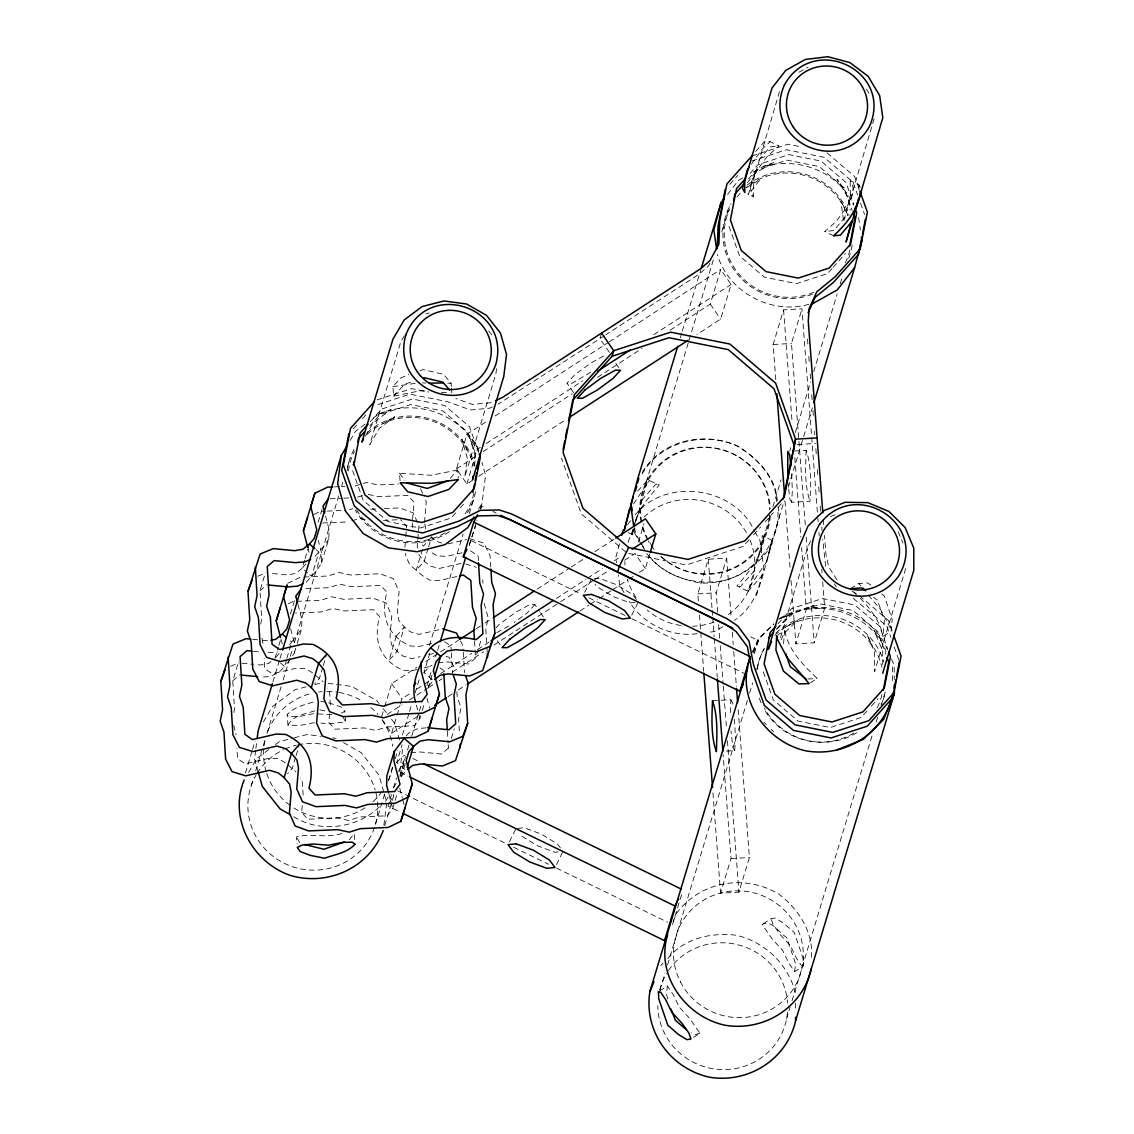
<?xml version="1.0" encoding="UTF-8"?>
<svg xmlns="http://www.w3.org/2000/svg" width="1134" height="1134" viewBox="0 0 1134 1134"><rect width="100%" height="100%" fill="white"/><g stroke="black" fill="none" stroke-linecap="round" stroke-linejoin="round"><path stroke-width="0.75" stroke-dasharray="5 3.75" d="M292.643 655.764L294.316 653.071L294.401 649.966M297.236 643.375L301.63 628.831L301.885 619.49L297.987 604.493M306.223 582.295L317.322 569.75L321.503 563.017L321.758 553.676L318.285 540.351M321.503 563.017L328.817 538.778L329.073 529.436L325.6 516.098M628.349 532.682L633.934 535.418L634.289 527.636M763.905 539.515C760.673 557.715 748.709 572.301 736.93 585.938L746.711 590.729L747.405 589.949L766.726 561.656L772.013 540.323L762.232 535.532L761.906 543.583L748.213 591.48M772.013 540.323C763.522 568.46 761.183 602.579 734.605 620.213M712.492 700.784L730.863 699.735L730.381 716.277M726.384 751.091L734.733 750.623L735.413 738.999L734.577 719.282M794.466 451.02L806.161 450.354C811.731 466.244 810.612 484.431 810.016 501.242L791.645 502.291L792.34 490.668L791.489 470.964M806.161 450.354C805.565 467.165 804.431 485.338 810.016 501.242M302.254 805.565L301.658 812.483L307.853 819.244L336.968 817.983L348.549 820.477L359.776 816.99L387.346 815.785L392.676 808.528L394.632 802.064M303.132 795.175L302.48 782.375L300.453 778.151M329.583 713.782L328.846 722.429L335.04 729.19L364.156 727.929L375.737 730.424L386.963 726.937L414.534 725.732L419.863 718.474L421.82 712.01M330.32 705.121L329.668 692.321L327.641 688.097M404.937 547.155L405.674 538.508M405.816 536.779L406.695 526.389L400.515 519.627M412.549 519.457L414.023 502.135L407.829 495.388L378.713 496.649L367.132 494.155M418.956 525.737L417.184 546.631L417.822 549.862M424.513 522.377L426.271 501.497L424.839 498.28M783.523 643.687L784.771 630.632L778.009 634.941M881.756 593.904L884.336 596.045L892.203 619.547L891.083 631.312L882.975 636.5L884.407 619.944L877.461 600.425L873.534 597.179M659.69 990.974L667.387 985.97L666.438 994.064L668.153 1000.018M794.622 971.668L795.572 963.588L786.656 937.435C779.242 933.367 772.07 919.15 762.076 924.479L772.467 939.363L782.715 950.49L788.74 962.95L794.622 971.668L803.595 965.842L803.255 958.868L794.268 932.502L783.481 923.119L775.061 918.001L771.049 918.653L762.076 924.479M255.66 750.297L254.555 759.043L258.198 771.914M255.873 748.553L256.766 741.551M383.887 825.297L386.538 804.304M399.792 771.588L402.442 750.595L401.082 745.775M474.381 465.904L475.458 457.441L469.377 435.924L477.839 447.902L479.214 452.721M496.55 368.734L495.898 373.88L464.812 476.804L467.208 457.909L461.977 439.453L468.455 452.381M480.518 508.301L482.049 503.227L485.579 475.245L481.936 462.374M233.845 712.521L234.525 709.289L232.768 680.839L238.126 663.064M260.692 624.083L261.713 619.235L259.955 590.786L264.832 574.626M633.452 529.408L632.276 533.972L633.934 535.418M755.712 151.403L764.16 141.906L770.128 141.665L778.916 145.946L767.094 156.535C760.078 166.854 744.003 183.623 753.571 196.862L747.717 194.013M833.618 235.801L824.829 231.52L836.651 220.932C843.668 210.612 859.742 193.843 850.174 180.604L858.962 184.885L860.479 187.72M634.686 524.73C637.762 509.18 649.314 496.961 659.237 485.012L647.84 479.88L637.705 491.022M874.116 118.73L848.955 204.092M758.448 557.588L763.905 536.977L762.232 535.532M646.819 553.52C665.289 578.567 699.664 587.284 729.162 579.233C757.71 568.588 780.83 539.997 777.754 508.741M779.497 91.585L753.345 180.405L753.571 196.862M843.994 220.492L850.401 197.061L850.174 180.604M619.49 543.739L615.819 557.347L616.556 562.606M756.491 595.534L763.834 568.318L759.908 540.28L755.613 533.037M766.726 561.656L779.526 516.367L778.293 507.607M647.117 482.248L635.961 521.215M274.981 658.315L278.397 647.004M278.879 645.388L280.835 638.924M304.607 560.182L302.168 568.262L295.605 573.52L287.341 574.924L269.212 573.18M305.089 558.566L309.001 545.638M290.446 613.933L295.818 596.158M318.13 522.264L322.524 507.72M245.44 772.963L252.017 751.176M252.513 749.503L255.051 741.112M272.869 682.073L279.503 660.116M280.013 658.429L282.564 649.98M286.378 659.875C284.861 671.923 271.877 677.622 260.891 676.955M286.859 658.259L291.736 642.085L301.63 628.831M251.138 785.961L253.676 777.584M255.703 770.879L265.313 739.042M281.119 686.708L266.83 734.01A65.092 63.263 16.8 0 1 311.978 693.243M283.146 679.961L289.78 657.989M290.29 656.303L292.331 649.555M294.372 642.794L338.74 495.827M341.802 485.692L342.822 482.304M347.415 467.109L349.967 458.66M294.316 653.071L296.754 644.991M295.605 757.243L292.189 768.569L287.582 773.757M296.087 755.627L299.022 745.931M322.793 667.189L319.377 678.515L314.77 683.703M323.275 665.573L326.209 655.877M422.528 549.295L416.178 570.303L422.968 575.987L429.914 580.183L439.482 580.565L458.179 576.2M428.142 548.275L424.244 561.217L416.178 570.303L409.927 564.959L405.887 556.496L405.561 553.378M428.638 546.659L431.558 536.963L437.242 541.641L441.707 542.988M381.69 716.645L384.185 708.396M384.681 706.751L391.655 683.66L416.887 667.274M472.793 480.093L466.854 483.934L456.492 468.909L466.939 434.279L487.719 420.785M382.13 719.651L391.556 733.315L396.546 716.83M397.042 715.171L400.018 705.277M400.529 703.633L402.017 698.686L410.919 692.902M466.854 483.934L477.315 449.305L480.277 447.377M384.596 794.069L374.985 825.906A65.092 63.263 16.8 0 0 375.609 791.617M388.65 780.66L392.718 767.179M395.27 758.745L397.821 750.297M402.4 735.087L409.034 713.13M409.544 711.443L411.585 704.682M415.157 692.86L419.75 677.65M429.432 645.558L463.097 534.057M469.221 513.787L473.303 500.278M404.852 769.462L396.758 762.587L402.116 744.811M428.68 686.027L433.386 680.556L423.946 672.533L429.8 653.141M391.499 794.58L388.012 806.132L400.727 812.313M393.484 787.988L396.475 778.094M384.738 825.509L391.825 802.05M392.336 800.377L394.363 793.672M399.933 775.202L405.547 756.619M407.588 749.872L409.105 744.797M411.656 736.349L418.8 712.705M419.311 711.018L421.862 702.57M426.965 685.673L431.048 672.164M435.64 656.955L437.157 651.88M437.667 650.193L439.708 643.446M469.292 545.454L476.946 520.123M400.004 776.861L403.988 763.664M469.122 545.057L475.784 525.822M480.773 509.336L481.766 506.033L484.941 507.578M401.323 776.691L406.199 760.517M428.028 688.253L433.386 670.463M395.114 800.448L397.552 792.354M422.302 710.394L424.74 702.3M410.735 752.749L420.275 751.984L441.58 754.025L448.412 748.086L449.39 744.854M451.332 738.39L454.266 728.694M437.922 662.695L447.462 661.93L468.767 663.971L475.6 658.032L481.454 638.64M601.587 333.084L599.914 338.627L611.141 354.899M680.287 337.804L681.817 332.73M682.314 331.043L700.684 270.232M646.238 482.049L688.579 341.844M689.089 340.143L713.569 259.062M721.734 232.031L729.375 206.7M631.44 534.199L632.885 529.394M635.309 521.371L637.733 513.362M638.47 541.939L643.942 523.795M670.208 330.122L710.281 304.11L720.728 269.467L731.104 284.492L720.643 319.136L696.9 334.558M754.805 173.389L748.426 194.509L760.177 179.456L745.492 188.145M639.42 572.372L645.345 568.517L649.839 553.676M698.36 600.921L697.835 593.876L708.282 559.246L726.653 558.197L731.203 618.058M775.798 379.72L773.119 344.509L783.58 309.865L801.951 308.817L817.727 516.58M717.666 612.204L716.206 592.827L726.653 558.197M805.268 524.801L791.489 343.46L801.951 308.817M763.21 538.948L770.355 515.304M772.906 506.855L781.057 479.824M789.732 451.105L790.752 447.732M795.345 432.522L810.64 381.846M813.702 371.711L837.161 294.004M840.223 283.869L842.264 277.107M771.503 542.988L784.26 500.76M788.343 487.237L803.127 438.248M803.637 436.562L812.313 407.843M672.533 924.564L682.498 891.579M754.308 653.751L758.292 640.554L748.752 635.905M659.96 990.025L665.02 973.255M667.557 964.878L747.575 699.848M749.602 693.087L752.664 682.952M756.747 669.443L757.767 666.069M780.476 637.521L807.479 548.091L810.867 540.138M738.163 709.615L749.39 857.517L738.929 892.146L720.558 893.209L731.019 858.566L723.123 754.691M822.674 581.728L824.687 608.136L814.226 642.78L795.855 643.828L806.317 609.185L801.625 547.566M905.683 568.602L874.612 671.526L874.597 652.447L867.099 634.714L872.726 646.224M786.542 1018.998L790.072 1007.261M792.099 1000.557L872.613 733.925M876.171 722.089L877.702 717.028M881.274 705.206L885.356 691.683A65.092 63.263 16.8 0 1 881.047 705.206M753.458 652.858L759.553 638.215L773.87 624.224M673.043 921.715L675.751 915.209M752.65 651.823L758.178 638.853L773.799 623.799M781.142 639.874L783.863 633.509L797.656 620.213L784.459 627.797M480.306 508.953L481.766 506.033M398.473 771.489L405.745 756.874M389.472 803.198L393.838 794.438M584.747 592.331L591.296 579.176L599.432 578.354L616.57 584.719L632.673 594.528L637.365 600.793M509.449 841.711L515.998 828.557M631.751 615.195L638.3 602.041M556.454 864.576L563.017 851.421M752.466 652.248L758.292 640.554M709.941 263.145L708.311 266.121L698.827 274.385L605.811 334.785M404.314 335.82L400.812 341.802L369.741 444.726L379.366 428.269L394.745 416.759L382.994 423.549M350.123 440.474L355.466 431.345L366.197 423.322M365.332 436.165L373.086 422.897L391.032 409.487L378.26 414.307L371.555 419.311M263.428 721.919L272.33 706.695L295.123 689.656L306.605 686.722M248.63 772.353L256.653 758.646L268.715 749.631M478.477 509.322L482.049 503.227M385.56 801.426L390.011 793.814M393.569 787.719L397.127 781.624M328.817 538.778L324.636 545.497L313.551 558.056M751.417 164.175L761.906 149.362L770.128 141.665M633.523 503.879L649.47 480.221M314.302 722.627L300.354 725.391L287.993 725.221L287.185 714.633C294.358 706.383 306.109 704.597 315.947 701.11M287.993 725.221C293.337 714.59 306.846 714.066 316.627 710.082M727.617 194.297L738.489 180.363L742.898 177.91M747.292 182.787L754.663 173.346L774.281 162.375L763.423 166.415L750.226 173.8M642.298 472.439C660.924 440.247 704.129 430.977 736.944 445.79C756.945 457.909 775.67 477.159 776.747 501.724M642.113 474.012C660.796 441.112 704.497 430.948 737.951 446.272C757.285 458.235 775.897 476.705 777.314 500.59M627.527 524.574L630.802 520.407M635.182 514.85C666.055 476.776 735.13 486.67 754.762 531.591M772.183 543.583C757.824 569.211 730.268 584.01 701.053 583.089C680.669 579.446 659.619 571.196 647.457 553.718M641.66 500.307L656.005 484.062L659.237 485.012M754.507 570.643L740.162 586.888L736.93 585.938M762.785 574.697L748.341 591.069L746.711 590.729M758.774 160.22L769.986 146.966L778.916 145.946M844.972 217.246L833.759 230.514L824.829 231.52M305.925 563.881L302.168 568.262L307.555 572.84M275.916 657.224L279.687 652.844M401.493 776.081L406.199 770.61M290.134 659.79L284.421 666.338L280.367 662.894M424.938 391.046L419.949 390.833L393.626 396.149L392.903 386.637L400.515 378.061L408.878 374.518M393.626 396.149L404.569 384.27L412.634 381.52M450.269 478.293L457.654 469.958L458.264 477.896M431.558 536.963L423.492 546.064L417.255 540.72M289.581 644.495L291.736 642.085L289.042 639.803M423.946 672.533L429.318 666.523L432.182 665.247M406.227 735.938L409.445 732.323L418.063 728.51L426.015 727.858M396.758 762.587L402.131 756.576L404.994 755.301M353.397 428.794L357.933 423.705M362.483 418.63L367.033 413.541M370.279 421.692L381.548 409.105L412.493 399.026L444.698 405.49L469.533 426.767L478.633 452.367M369.741 425.973L379.876 414.647L410.82 404.569L443.025 411.032L467.86 432.309L476.393 456.307M729.757 184.388L737.724 175.487M750.028 173.502L757.923 164.699L788.867 154.621L821.073 161.085L845.907 182.361L853.874 204.758M748.355 179.044L756.236 170.228L787.194 160.163L819.4 166.627L844.235 187.904L852.187 210.3M455.655 512.937L451.148 517.969L420.204 528.047L387.998 521.583L363.163 500.307L352.348 469.915M460.163 507.904L465.791 501.611M832.03 268.531L827.522 273.563L796.564 283.642L764.359 277.178L739.538 255.901L728.723 225.51M833.15 267.27L837.657 262.238M838.777 260.976L845.539 253.421M749.035 539.94L743.238 546.418L686.283 564.959L628.718 553.392M753.671 534.766L760.616 526.998M765.252 521.81L773.36 512.752M777.995 507.578L782.63 502.39M778.108 623.686L791.617 608.589L822.575 598.511L854.781 604.975L879.615 626.251L887.568 648.648M776.436 629.228L789.944 614.132L820.903 604.053L853.108 610.517L877.943 631.794L885.895 654.19M866.858 711.16L861.23 717.453L830.272 727.532L798.067 721.068L773.232 699.791L762.431 669.4M871.366 706.128L878.127 698.572M573.634 392.761L567.043 383.207L574.612 374.929L590.389 363.305L605.117 355.126M496.068 627.853L499.314 624.31L515.091 612.686L529.833 604.507L534.894 604.564L539.6 611.396M534.894 604.564L527.31 612.828L514.17 622.523M676.431 913.579C700.004 881.132 745.265 873.478 779.086 894.315C799.272 909.751 814.566 933.806 811.193 960.03M660.739 965.53L663.121 963.191M667.898 958.528C684.071 937.988 711.698 932.247 736.576 935.266C765.152 942.297 787.889 963.971 795.331 992.562M776.974 628.916L793.063 613.437L778.619 619.178M349.3 839.798L354.148 833.603L354.829 842.434M259.955 590.786L266.773 584.846M232.768 680.839L239.586 674.9M271.04 661.476L268.418 663.574L260.154 664.978L255.207 664.496M275.42 744.613L279.446 741.608L292.558 738.262M379.295 806.954C357.111 828.5 319.561 833.405 293.423 816.494M590.771 372.179L572.103 383.264L567.043 383.207M604.337 335.749L498.124 404.186M495.147 415.965L607.937 342.723M609.426 341.759L720.728 269.467M486.217 443.522L582.678 380.882M653.921 334.615L731.104 284.492M456.492 468.909L477.258 455.414M483.197 451.559L572.245 393.739M597.476 377.353L642 348.436M478.718 476.237L566.291 419.367M425.789 661.491L439.142 652.815M440.63 651.852L458.434 640.285M476.252 628.718L483.665 623.898M485.154 622.935L492.567 618.115M537.105 589.198L569.75 568.006M571.238 567.043L584.591 558.367M594.981 551.62L614.274 539.089M416.858 689.047L422.798 685.191M424.286 684.227L431.7 679.408M440.602 673.624L471.772 653.382M477.712 649.527L489.576 641.816M556.369 598.454L586.051 579.176M587.54 578.212L602.381 568.573M614.245 560.862L620.185 557.007M387.133 714.434L401.975 704.795M409.388 699.976L415.327 696.12M416.816 695.156L427.206 688.409M428.68 687.445L437.596 681.662M439.071 680.698L442.047 678.77M452.438 672.037L483.594 651.795M493.985 645.048L559.289 602.636M560.777 601.672L593.422 580.466M594.911 579.502L608.263 570.827M624.593 560.224L634.983 553.491L645.345 568.517M391.556 733.315L418.276 715.965M447.958 696.701L452.409 693.81M458.349 689.954L465.762 685.134M580.041 610.914L588.957 605.131M590.431 604.167L597.859 599.347M599.347 598.383L611.212 590.686M612.7 589.723L627.541 580.084M629.03 579.12L633.481 576.228M693.526 1037.326L699.933 1033.159L689.543 1018.275L679.294 1007.148L673.27 994.688L667.387 985.97M850.528 588.659L858.636 583.486L867.368 582.947L871.451 585.371M810.456 682.767L817.217 678.458L807.536 669.003C797.259 658.145 787.35 645.671 784.771 630.632M798.903 72.25L808.088 67.119M341.348 713.045L344.864 711.344L345.672 721.933L329.186 723.733L320.922 723.123M496.805 632.644L511.533 624.451M722.854 626.748L714.037 631.638L707.29 632.446M313.905 514.453L320.284 511.42L325.458 511.193M287.667 583.301L300.425 577.22L327.995 576.015L339.222 572.528L350.803 575.023L379.918 573.761L393.356 578.694L399.083 591.551L397.325 612.431L398.884 620.539L404.37 627.017L410.054 631.695L418.985 634.388L441.083 629.228M288.32 603.742L293.096 601.474L320.681 600.269L331.893 596.782L343.489 599.276L372.604 598.001L386.042 602.934L391.769 615.79L389.997 636.684L391.57 644.778L397.056 651.27L402.74 655.948L411.67 658.627L420.161 656.643M492.383 406.865L489.505 408.212L470.482 409.955L447.675 401.705L410.026 394.15L375.496 405.391M257.744 576.242L265.923 572.868M230.556 666.296L238.735 662.922M779.838 618.384C816.381 595.775 870.997 608.816 887.511 649.853M830.371 516.65L836.935 514.099M780.192 618.554L814.084 605.23L805.338 608.745C837.431 604.45 874.087 620.043 886.037 651.455M420.104 370.69L423.308 369.599L443.607 374.362L451.077 383.306L451.318 386.481M751.899 155.968L788.073 144.202L801.766 146.952M751.87 160.985L786.401 149.745L824.049 157.3L853.066 182.163L857.658 195.076M377.168 399.848L411.699 388.608L428.808 392.038M355.183 485.962L361.604 483.977M363.206 483.481L366.41 482.474L377.991 484.969L398.544 484.076M357.508 497.146L362.327 495.643M349.47 509.719L352.674 508.712M351.795 520.889L359.804 518.394L366.424 519.826M699.933 1033.159L694.632 1034.647L691.641 1032.932M425.831 313.849L429.247 312.97M378.26 414.307C414.902 398.232 458.476 412.861 477.839 447.902M314.813 684.624L323.006 682.54M294.202 737.837L307.328 734.492L320.837 736.32M447.873 543.937L466.57 539.571M462.105 552.754L446.796 556.326L437.242 555.929L430.282 551.748M460.957 563.414L438.858 568.573L429.928 565.894L424.244 561.217L418.758 554.724M431.515 643.602L419.608 646.38L410.04 645.983C387.162 635.04 380.599 616.91 386.836 592.189L380.641 585.442L351.526 586.703L339.945 584.208L328.718 587.696L302.863 588.829M428.666 654.658L433.769 653.467M417.397 669.429L412.294 670.619L402.726 670.237C379.847 659.293 373.27 641.149 379.507 616.442L373.327 609.681L344.212 610.942L332.616 608.448L321.404 611.949L295.549 613.069M424.187 667.841L432.692 665.856M392.903 386.637L419.339 382.768M457.654 469.958L431.331 475.274L399.494 473.289L400.089 481.213M313.608 713.655L299.674 716.404L289.992 716.674L287.185 714.633M341.788 833.447C327.017 838.607 311.425 833.022 296.47 836.892L297.009 843.965M763.423 166.415C797.769 156.52 838.806 171.432 853.548 205.126M808.925 304.281C771.262 315.139 728.17 292.133 717.354 254.427M697.169 633.637C671.371 637.577 642.411 623.771 629.186 601.318M635.04 602.367L630.164 602.863L613.026 596.498L596.923 586.689L595.038 584.18M517.628 828.387L524.149 827.735L541.287 834.1L557.389 843.909L562.067 850.174M558.126 851.918L554.866 852.244L537.729 845.879L521.626 836.07L519.755 833.561M491.178 402.669L472.155 404.413L455.868 398.516M331.78 714.491L316.925 713.896M268.205 652.702L277.759 651.922M807.876 679.039L817.217 678.458M773.119 344.509L791.489 343.46M797.202 444.5L815.445 443.465M697.835 593.876L716.206 592.827M806.317 609.185L824.687 608.136M731.019 858.566L749.39 857.517M334.502 486.869L339.676 486.642M341.405 486.571L344.849 486.415M330.051 498.776L342.114 498.251M343.843 498.166L349.017 497.939M327.187 511.108L346.139 510.286M370.676 509.223L377.523 508.925M384.383 508.627L399.792 507.947L413.23 512.88L417.525 522.519M322.736 523.015L348.592 521.895M383.391 520.378L398.799 519.698M447.76 383.179L451.077 383.306M422.642 382.909L425.945 383.037M441.452 392.407L450.085 392.761M252.641 639.307L260.877 640.1M262.535 640.256L267.468 640.724M253.463 651.285L260.012 651.922M242.024 663.234L253.562 664.34M328.08 683.221L334.828 684.142M336.514 684.369L351.724 686.424L376.899 700.727L378.997 703.378M332.673 737.922L336.033 738.376M320.752 701.237L327.131 702.513M328.732 702.825L341.915 707.29L344.864 711.344M319.831 709.898L326.223 711.174M469.972 538.778L483.651 543.002L490.058 555.561L490.795 567.354M465.691 563.967L476.323 567.255M446.101 656.373L449.135 657.309L455.556 669.854M492.893 511.448L496.068 512.993M471.305 540.677L580.962 594.018M588.915 597.873L630.235 617.973M631.822 618.753L746.243 674.418M412.833 758.504L419.183 761.594M400.061 772.268L407.999 776.124M397.609 790.823L505.665 843.384M513.617 847.254L548.572 864.264M556.525 868.134L667.77 922.24M343.446 742.586L361.222 752.678L379.025 775.217L384.029 792.907M312.587 672.831L305.627 668.635L296.073 668.252L272.273 673.809L264.746 668.493L264.123 658.386M285.399 762.884L278.44 758.689L268.886 758.306L245.072 763.862L237.559 758.547L236.935 748.44M852.088 591.069L859.43 595.648L888.446 620.525L893.039 633.438M853.349 598.44L886.774 626.067L890.8 637.365M470.596 550.77L478.123 556.085L478.435 561.132M444.67 641.702L450.935 646.139L451.247 651.185M439.85 667.728L443.607 670.378M315.295 675.099L323.119 681.718M288.107 765.152L295.931 771.772M299.73 842.619L296.47 836.892M316.23 549.749L318.923 552.031L311.609 576.285L308.916 573.988M827.04 152.892L854.738 176.62L858.764 187.932M625.67 551.904L581.317 513.886L561.443 457.966M763.919 722.23L766.343 724.598M771.191 729.332L773.629 731.699M858.636 583.486L860.791 585.782M853.987 592.359L857.46 596.059M868.261 595.095L880.353 609.199L889.949 627.003L891.083 631.312M860.196 598.114C870.473 608.986 880.381 621.446 882.975 636.5M803.595 965.842L801.284 965.388L796.351 958.017L790.327 945.543L780.079 934.416L773.09 924.522L771.049 918.653M488.683 331L491.958 335.14M383.193 708.679L387.374 713.981M391.57 719.282L394.717 723.251L400.614 744.159M399.494 473.289L404.866 480.235M881.472 640.653L873.974 630.334L882.706 650.987L882.72 664.666M843.186 187.79L837.034 179.186L848.586 198.507L850.287 210.385M710.281 304.11L720.643 319.136M615.833 363.376L619.603 368.848M466.939 434.279L477.315 449.305M540.549 612.757L545.256 619.589M497.401 640.781L502.107 647.613M391.655 683.66L402.017 698.686M837.034 579.913L828.685 566.844L825.977 554.583L824.517 535.432M834.44 584.01L836.297 586.902M866.433 89.09L870.047 95.114M641.631 544.844L634.728 533.292L633.977 528.033M642.496 546.29L645.955 552.074M644.013 547.92L635.423 533.448L634.7 528.189M624.04 592.643L619.745 585.399L618.271 574.881M791.645 502.291L789.831 499.003L787.946 482.73M730.863 699.735L732.692 703.023L733.259 707.899M734.733 750.623L732.904 747.334L731.019 731.061M342.61 716.362L345.672 721.933M460.475 640.908L462.87 645.615L463.182 650.675M420.544 488.641L424.13 496.678M891.494 659.095L894.159 665.247L894.287 679.379M898.185 531.789L902.947 543.073M860.536 203.156L864.547 214.454M894.23 647.046L899.404 661.576M262.011 638.385L263.286 644.906M233.746 725.292L236.099 734.96M384.483 794.509L386.751 802.546M426.937 698.048L429.531 708.041M416.391 705.135L419.863 718.474M399.749 788.102L402.343 798.095M402.783 799.768L404.087 804.771M388.778 793.516L390.507 800.193M390.947 801.851L392.676 808.528M308.179 549.111L309.043 552.442M290.658 628.732L294.557 643.729M280.991 639.165L282.295 644.155M825.651 566.263L822.717 539.231M424.825 524.007L426.072 530.485M858.622 217.615L860.38 229.876M843.483 219.982L840.776 201.058L847.934 215.588A63.773 61.987 16.8 0 0 746.824 187.039M412.252 522.916L412.889 529.139M823.327 519.755L823.723 524.985M807.507 338.995L808.032 345.955M808.826 356.402L809.35 363.362M810.144 373.809L810.81 382.527M811.731 394.717L812.27 401.677M812.922 410.38L813.588 419.084M814.51 431.274L814.779 434.761M815.842 448.695L816.494 457.399M817.416 469.589L817.954 476.549M818.748 486.996L819.272 493.956M820.194 506.147L820.86 514.85M821.781 527.041L822.051 530.528M817.855 518.337L818.124 521.867M818.932 532.427L819.202 535.957M821.739 569.41L822.008 572.925M806.203 537.133L814.226 642.78M783.58 309.865L792 420.799M794.806 457.767L800.831 537.006M785.026 501.2L790.1 568.12M791.036 580.438L795.855 643.828M732.281 632.148L733.216 644.466M733.741 651.511L736.42 686.722M718.616 624.522L719.679 638.612M720.218 645.657L723.152 684.383M723.294 686.155L726.497 728.411M727.433 740.729L738.929 892.146M708.282 559.246L712.039 608.547M712.166 610.305L712.563 615.592M712.705 617.35L714.165 636.713M714.307 638.485L717.241 677.211M699.437 615.011L703.718 671.356M712.946 792.836L720.558 893.209M451.445 388.069L451.8 392.832M482.744 579.8L482.956 583.174M484.204 603.401L488.159 617.775L485.791 629.058L486.812 645.799M486.925 647.471L487.237 652.489M474.565 641.291L475.6 658.032M463.296 652.348L464.543 672.575M456.903 691.768L457.215 696.815L460.971 707.829L458.59 719.112L459.525 734.18M451.346 652.872L452.594 673.1M447.377 731.345L448.1 743.068M448.199 744.74L448.412 748.086M795.43 1003.151L795.487 1010.224M892.571 666.905L892.586 682.796M858.962 184.885L858.977 189.902M770.326 515.687A65.092 63.263 16.8 0 1 729.077 570.331A65.092 63.263 16.8 0 1 660.399 555.802M652.716 546.985A65.092 63.263 16.8 0 1 649.017 541.287M648.194 539.798A65.092 63.263 16.8 0 1 642.156 523.823M641.787 522.065A65.092 63.263 16.8 0 1 697.608 447.831A65.092 63.263 16.8 0 1 770.355 508.642M750.028 540.011A65.092 63.263 16.8 0 1 727.631 614.968M714.151 621.999A65.092 63.263 16.8 0 1 692.661 626.223M680.91 625.5A65.092 63.263 16.8 0 1 647.231 610.049M636.061 597.561A65.092 63.263 16.8 0 1 627.371 579.233M624.976 565.086A65.092 63.263 16.8 0 1 624.891 561.528M628.052 542.35A65.092 63.263 16.8 0 1 634.955 528.09M644.14 517.076A65.092 63.263 16.8 0 1 747.15 533.93M856.723 732.72A65.092 63.263 16.8 0 1 764.387 708.055M757.2 669.514A65.092 63.263 16.8 0 1 765.379 646.224M775.854 633.126A65.092 63.263 16.8 0 1 883.925 662.157M473.899 493.205A63.773 61.987 16.8 0 1 464.146 515.36M444.882 532.952A63.773 61.987 16.8 0 1 356.473 509.605M348.478 470.922A63.773 61.987 16.8 0 1 354.573 451.105M367.047 434.45A63.773 61.987 16.8 0 1 428.978 419.963A63.773 61.987 16.8 0 1 473.402 465.521M812.398 294.23A65.092 63.263 16.8 0 1 739.34 276.526A65.092 63.263 16.8 0 1 731.019 203.61M747.178 185.097A65.092 63.263 16.8 0 1 849.168 215.191M852.158 244.987A65.092 63.263 16.8 0 1 848.487 258.793M769.561 515.091A65.092 63.263 16.8 0 1 728.496 569.878A65.092 63.263 16.8 0 1 659.775 555.561M654.12 549.451A65.092 63.263 16.8 0 1 648.35 541.088M647.514 539.6A65.092 63.263 16.8 0 1 641.419 523.653M641.036 521.895A65.092 63.263 16.8 0 1 697.509 447.377A65.092 63.263 16.8 0 1 769.646 509.832M813.758 292.303A63.773 61.987 16.8 0 1 742.798 278.326A63.773 61.987 16.8 0 1 729.814 208.798M737.043 196.976A63.773 61.987 16.8 0 1 741.707 191.674M849.89 249.948A63.773 61.987 16.8 0 1 845.17 263.017M787.492 1012.024A65.092 63.263 16.8 0 1 720.544 1069.518A65.092 63.263 16.8 0 1 657.805 1005.73M659.719 989.968A65.092 63.263 16.8 0 1 666.565 973.525M668.436 970.576A65.092 63.263 16.8 0 1 739.283 945.118A65.092 63.263 16.8 0 1 787.535 1003.037M475.529 491.745A65.092 63.263 16.8 0 1 466.244 514.609M449.546 531.534A65.092 63.263 16.8 0 1 355.226 510.017M347.188 470.738A65.092 63.263 16.8 0 1 354.233 448.936M367.104 432.635A65.092 63.263 16.8 0 1 430.339 419.041A65.092 63.263 16.8 0 1 474.848 465.946M392.392 767.094A65.092 63.263 16.8 0 1 388.267 780.532M382.087 791.447A65.092 63.263 16.8 0 1 371.768 802.759M364.992 807.819A65.092 63.263 16.8 0 1 291.438 806.317M290.049 805.324A65.092 63.263 16.8 0 1 266.66 773.232M266.164 771.616A65.092 63.263 16.8 0 1 265.356 739.056M318.682 691.995A65.092 63.263 16.8 0 1 322.028 691.627M327.031 691.414A65.092 63.263 16.8 0 1 337.266 692.137M338.967 692.406A65.092 63.263 16.8 0 1 362.696 701.45M370.889 707.446A65.092 63.263 16.8 0 1 378.047 714.59M382.201 720.005A65.092 63.263 16.8 0 1 392.69 746.229M374.475 827.579A65.092 63.263 16.8 0 1 286.519 864.349A65.092 63.263 16.8 0 1 256.298 774.678M257.234 773.147A65.092 63.263 16.8 0 1 283.585 749.702M285.088 749.021A65.092 63.263 16.8 0 1 296.3 745.208M297.958 744.825A65.092 63.263 16.8 0 1 375.156 789.987M853.789 733.06A63.773 61.987 16.8 0 1 764.231 709.274M761.098 702.896A63.773 61.987 16.8 0 1 759.227 697.906M757.441 666.948A63.773 61.987 16.8 0 1 764.174 649.059M774.834 635.38A63.773 61.987 16.8 0 1 837.445 620.525A63.773 61.987 16.8 0 1 881.883 667.09M881.912 694.674A63.773 61.987 16.8 0 1 875.547 710.89M396.305 636.117L388.99 660.357L397.056 651.27L404.37 627.017L396.305 636.117M680.443 981.874A65.092 63.263 16.8 0 0 792.723 989.84A65.092 63.263 16.8 0 0 742.118 890.984A65.092 63.263 16.8 0 0 680.443 981.874"/><path stroke-width="1.5" d="M407.177 767.378L413.513 746.356L404.073 738.347L394.178 751.601L393.923 760.942L399.99 784.274L394.675 791.532L367.09 792.737L355.878 796.224L344.282 793.729L315.167 795.005L308.987 788.243C315.224 763.522 308.646 745.392 285.768 734.449L276.2 734.052L252.4 739.609L244.887 734.293L243.215 707.347L239.458 696.333L241.84 685.049L240.082 656.6L246.9 650.661L251.819 651.129M478.534 562.818L479.781 583.046L483.538 594.046L481.156 605.329L482.914 633.793L476.096 639.718C457.526 635.253 435.612 636.174 425.548 654.828C417.865 668.606 410.579 685.928 415.526 701.804M421.366 661.547L421.111 670.889L427.178 694.221L421.862 701.478L394.278 702.683L383.065 706.17L371.47 703.675L342.355 704.951L336.174 698.19C342.411 673.468 335.834 655.339 312.956 644.395L303.388 643.999L279.588 649.555L272.075 644.24L270.402 617.293L266.646 606.279L269.027 594.996L267.27 566.546L274.102 560.607L295.393 562.648L304.947 561.883L310.673 559.331M717.283 248.034L718.063 226.12L725.221 189.477M257.205 738.064L258.084 731.061L272.358 683.759M347.458 445.052L341.221 455.712L337.691 483.694L345.416 511.037L363.234 533.561L388.409 547.864L417.128 551.748L444.996 544.632L467.803 527.593L474.026 516.934M473.105 476.067L472.68 479.455L503.751 376.531L506.529 354.517L500.448 333.013L486.429 315.28L466.627 304.025L444.032 300.964L422.103 306.563L404.172 319.972L392.959 339.151L361.888 442.076L363.603 439.127M348.847 433.883L341.688 470.525L354.318 506.033L383.349 530.91L420.983 538.466L457.158 526.7L478.534 515.913L497.656 515.488L509.846 519.485L725.406 624.352L736.051 631.454L747.377 646.706L751.771 670.01L764.401 705.532L793.431 730.395L831.066 737.951L867.241 726.185L892.26 698.218L893.549 691.556M353.326 464.968L353.964 461.666M357.82 441.863L358.472 438.56L364.099 432.267M472.864 492.411L474.48 484.147M475.118 480.859L476.734 472.609M477.371 469.306L478.661 462.7M563.088 449.489L564.746 440.998M565.412 437.611L567.071 429.12M568.715 420.643L572.698 400.274L612.077 356.26L613.749 350.718L601.587 333.084M733.556 200.761L734.846 194.155L743.847 184.077M783.282 499.003L795.558 439.156L775.67 383.235L729.97 344.07L670.704 332.177L613.749 350.718L574.371 394.731L563.116 452.438L582.989 508.358L628.69 547.509L687.955 559.416L744.91 540.875L784.303 496.848L795.558 439.156L817.118 437.922M849.564 246.347L855.036 218.295L853.335 213.49M859.515 249.338L858.551 254.328L833.533 282.281L815.119 297.349L808.117 312.786M860.167 246.007L861.797 237.672M862.45 234.341L865.37 219.344M883.273 690.237L888.744 662.185L887.043 657.394M894.202 688.225L895.832 679.904M896.484 676.573L899.404 661.576M858.282 199.145L852.428 220.875L840.351 235.149L833.618 235.801C846.46 223.965 858.254 209.28 860.663 191.462M724.342 198.478L721.082 202.66L713.839 229.904L716.603 249.168M851.747 220.577L846.049 241.996L852.428 220.875M813.843 402.768L854.639 267.624L861.883 240.394L861.386 236.893M621.772 535.234L623.147 530.131M635.38 490.994L636.684 486.188M637.549 482.985L638.839 478.179M633.382 496.253L624.168 530.627L629.441 509.294L631.482 506.586M404.951 808.103L400.826 821.385L388.069 827.451L360.484 828.656L349.272 832.143L337.691 829.649L308.576 830.924L295.138 825.991L289.397 813.135L291.169 792.241L289.609 784.147L284.124 777.655L278.44 772.977L269.509 770.298L245.709 775.854L232.031 771.616L225.609 759.071L223.951 732.11L220.194 721.096L222.576 709.813L220.818 681.364L232.98 644.069L246.05 638.669L250.997 639.151M432.139 718.049L428.014 731.331L415.257 737.398L387.686 738.603L376.46 742.104L364.879 739.595L335.763 740.871L322.325 735.938L316.584 723.081L318.356 702.187L316.797 694.093L311.311 687.601L305.627 682.923L296.697 680.244L272.897 685.801L259.218 681.562L252.811 669.017L251.138 642.057L247.382 631.043L249.763 619.759L248.006 591.31L260.168 554.016L273.237 548.615L294.656 550.67L302.934 549.267L309.483 544.022L314.189 538.537L316.797 529.861L310.73 506.529L314.855 493.247L327.613 487.166L332.772 486.94M280.552 637.492L276.228 620.822L287.171 584.917L283.543 596.583L289.609 619.915L287.001 628.59L282.295 634.076L275.746 639.321L270.785 640.171M307.739 547.438L303.416 530.769L314.855 493.247M282.564 649.98L341.221 455.712M284.124 777.655L291.438 753.415L299.504 744.315M311.311 687.601L318.626 663.362L326.691 654.261M394.178 751.601L386.864 775.854L386.609 785.196L388.338 791.858M743.465 683.958L739.822 691.258L463.31 556.751L473.757 522.108L477.4 514.808M440.219 641.745L465.72 557.29M434.846 675.708L440.701 656.303L447.264 651.058L455.528 649.654L476.946 651.71L490.03 646.309L494.863 633.268L493.106 604.805L495.487 593.536L491.731 582.522L490.894 569.041M400.826 821.385L412.266 783.849L406.199 760.517L408.807 751.842L413.513 746.356L420.076 741.112L428.34 739.708L449.759 741.764L462.828 736.363L467.676 723.322L465.918 694.858L468.285 683.589L465.606 675.722M428.014 731.331L439.453 693.795L433.386 670.463L435.995 661.788L440.701 656.303L431.26 648.294M407.503 769.561L412.748 765.351L421.026 763.947L442.444 766.003L455.514 760.602L467.676 723.322M434.691 679.507L439.935 675.297L448.213 673.894L469.632 675.949L482.701 670.563L494.863 633.268M677.735 346.253L637.946 478.009L630.702 505.254L633.722 526.275M701.195 268.545L721.082 202.66M617.633 571.919L619.306 566.376L628.69 547.509M650.335 552.017L655.806 533.873L645.444 518.848L615.762 538.126M856.397 207.706L882.819 117.653L879.658 95.596L868.105 76.261L849.933 62.611L827.891 56.7L805.353 59.45L785.749 70.421L772.041 87.956L744.755 180.873L744.783 192.582L742.515 188.329L747.349 169.76L749.39 166.967M403.902 813.858L664.538 940.639L674.985 906.009L678.628 898.695M739.822 691.258L750.283 656.629L473.757 522.108M894.329 684.681L894.4 693.498L795.586 1020.813C786.755 1059.808 747.83 1083.891 708.906 1077.102C670.293 1068.271 643.474 1031.104 649.895 991.555L747.703 667.628M882.72 673.213L913.806 570.289L913.777 548.062L905.06 527.409L888.943 511.462L867.907 502.646L845.156 502.305L824.135 510.513L808.046 525.992L799.357 546.404L768.285 649.328L771.63 641.475M303.416 530.769L307.527 517.487M276.228 620.822L280.339 607.541M439.453 693.795L435.343 707.092L422.585 713.158L395.001 714.363L383.788 717.85L372.193 715.356L343.078 716.617L329.64 711.684L323.913 698.827L325.685 677.948L324.111 669.854L318.626 663.362L312.941 658.684L304.011 655.991L280.211 661.547L266.547 657.323L260.125 644.764L258.467 617.803L254.711 606.789L257.078 595.52L255.334 567.057M412.266 783.849L408.141 797.145L395.397 803.212L367.813 804.417L356.586 807.904L345.005 805.409L315.89 806.671L302.452 801.738L296.725 788.881L298.497 768.001L296.924 759.908L291.438 753.415L285.754 748.738L276.824 746.044L253.024 751.601L239.359 747.377L232.938 734.818L231.265 707.857L227.523 696.843L229.89 685.574L228.132 657.11M248.006 591.31L252.244 579.899M220.818 681.364L225.056 669.953M667.614 934.714C655.296 974.63 685.007 1016.418 724.598 1025.15C763.522 1031.94 802.433 1007.857 811.278 968.861M649.895 991.555L653.964 981.789M894.4 693.498L883.57 719.523L863.286 739.368L836.651 749.985M749.886 658.301C735.512 698.416 765.379 741.565 805.452 750.765C844.334 757.866 883.443 734.081 892.586 695.156M463.31 556.751L466.939 549.437M664.538 940.639L667.444 934.799M244.179 779.965C228.487 817.968 251.819 861.556 289.581 875.179C327.4 886.845 369.174 868.034 383.221 830.542M414.052 685.801L415.724 683.107M328.321 498.847L323.006 506.104L324.735 512.766M301.134 588.9L295.818 596.158L297.547 602.82M854.639 267.624L837.232 289.921L812.298 303.869M374.39 401.649L350.519 428.34L343.361 464.983L355.991 500.505L385.021 525.368L422.656 532.923L458.831 521.158L480.206 510.371L499.329 509.946L511.519 513.943L727.078 618.81L737.724 625.911L749.05 641.164L753.444 664.467L766.074 699.99L795.104 724.853L832.739 732.408L868.913 720.643L893.932 692.676L901.076 656.033L893.62 635.054M368.026 424.201L360.144 433.018L354.021 464.373L364.836 494.764L389.671 516.041L421.876 522.505L452.82 512.426L474.225 488.513L480.334 457.158L479.2 453.954M751.899 155.968L726.894 183.935L719.736 220.577L718.899 244.179L709.983 260.579L700.5 268.843L502.674 397.311L495.487 400.656M745.52 178.534L736.519 188.613L730.395 219.968L741.211 250.359L766.031 271.636L798.237 278.099L829.195 268.021L850.599 244.108L856.709 212.753L855.008 207.947M775.854 626.209L770.227 632.503L764.103 663.858L774.905 694.249L799.739 715.526L831.945 721.989L862.903 711.925L884.293 687.998L890.417 656.643L888.716 651.852M768.554 638.045L773.062 633.013M448.157 480.66L427.362 488.442L407.021 483.013M597.519 371.243L630.178 350.037M569.254 417.44L687.998 340.342M459.922 639.321L474.763 629.682M494.055 617.151L534.128 591.126M491.065 640.852L553.406 600.382M632.063 549.295L655.806 533.873M434.606 705.376L446.47 697.665M467.251 684.171L578.567 611.878M344.623 841.91L323.913 849.253L304.635 844.504M303.359 583.571L297.618 586.122L288.079 586.902L268.418 585.002M442.799 382.966L429.247 383.179M612.077 356.26L669.032 337.719L728.297 349.612L773.998 388.778L793.885 444.698M459.88 575.803L463.282 575.009L470.794 580.324L472.467 607.285L476.209 618.299L473.842 629.583L474.466 639.619M850.528 588.659L861.415 587.979L865.71 590.701M241.23 675.056L257.616 676.629M427.603 727.73L448.908 729.772L455.726 723.846L453.969 695.383L456.35 684.1L453.132 674.673M423.932 377.665L442.77 382.087L449.645 390.039M442.784 628.831L456.463 633.056L459.667 639.335M806.317 679.138L790.285 666.693L785.649 653.68M500.831 515.318L732.862 628.179M423.96 763.919L681.406 889.155M409.601 776.903L674.985 906.009M290.46 814.807L280.098 808.925L262.28 786.386L258.198 771.914M309.483 544.022L314.883 548.601M282.295 634.076L286.349 637.506M686.141 1029.587L675.354 1020.203L671.087 1009.147M862.96 588.092L865.114 590.403M859.912 191.15L867.368 212.143L860.224 248.785L835.205 276.739L816.792 291.807L809.095 308.788L808.259 321.262L822.802 512.795M631.751 507.153L632.233 510.654M633.963 522.93L634.445 526.431M790.922 466.074L789.604 454.691L787.79 451.403L787.733 477.811M793.743 443.678L794.14 448.965M776.861 393.81L784.487 494.169M736.547 688.494L737.624 702.57M717.383 678.968L722.868 751.162M703.845 673.114L712.535 787.563M487.337 654.162L487.535 657.507M460.149 744.216L460.347 747.561M443.819 673.752L445.279 697.339L449.021 708.353L446.654 719.636L447.264 729.672M795.558 1017.283L795.586 1020.813M712.492 700.784C711.897 717.595 710.777 735.768 716.362 751.672C716.957 734.86 718.077 716.674 712.492 700.784M776.662 635.805L775.925 650.066L783.41 671.087L798.875 683.887L809.109 683.632L787.379 657.918L777.796 640.115L776.662 635.805M658.4 991.796L658.755 998.77L667.742 1025.15L678.515 1034.52L686.935 1039.637L690.96 1038.985L688.905 1033.117L681.931 1023.222L671.682 1012.095L665.658 999.635L660.725 992.25L658.4 991.796M405.873 334.785C389.246 392.733 473.629 421.054 495.615 365.077C512.228 307.13 427.844 278.808 405.873 334.785M784.416 84.908C760.163 140.418 840.478 178.718 869.523 126.313C893.776 70.79 813.461 32.503 784.416 84.908M819.655 524.234C787.676 576.086 862.322 624.38 898.27 576.639C930.263 524.773 855.617 476.493 819.655 524.234M354.956 844.192C347.358 852.853 334.913 854.483 324.593 858.225L310.22 855.376L300.226 851.535L297.278 847.495L302.197 845.014L313.636 844.065L328.534 845.17L342.482 842.42L352.15 842.151L354.956 844.192M458.377 479.484L448.823 489.406L427.972 496.508L407.687 491.759L400.203 482.8L431.955 483.339L458.377 479.484M584.974 389.968L577.404 398.232L582.465 398.289L597.193 390.11L612.97 378.472L620.553 370.208L615.493 370.152L600.751 378.331L584.974 389.968M509.69 639.335L502.107 647.613L507.167 647.67L521.909 639.491L537.686 627.853L545.256 619.589L540.195 619.533L525.467 627.712L509.69 639.335M591.424 594.443L583.287 595.251L588.915 602.764L605.017 612.573L622.155 618.937L630.291 618.115L624.664 610.602L608.575 600.793L591.424 594.443M516.14 843.824L508.004 844.632L513.617 852.144L529.72 861.953L546.857 868.318L555.008 867.496L549.38 859.983L533.278 850.174L516.14 843.824M420.487 375.822A40.64 39.506 16.8 0 0 489.25 362.923A40.64 39.506 16.8 0 0 442.487 311.042A40.64 39.506 16.8 0 0 420.487 375.822M793.46 127.377A40.64 39.506 16.8 0 0 863.498 123.379A40.64 39.506 16.8 0 0 823.964 66.07A40.64 39.506 16.8 0 0 793.46 127.377M822.618 567.411A40.64 39.506 16.8 0 0 892.699 572.925A40.64 39.506 16.8 0 0 861.585 510.966A40.64 39.506 16.8 0 0 822.618 567.411"/></g></svg>
